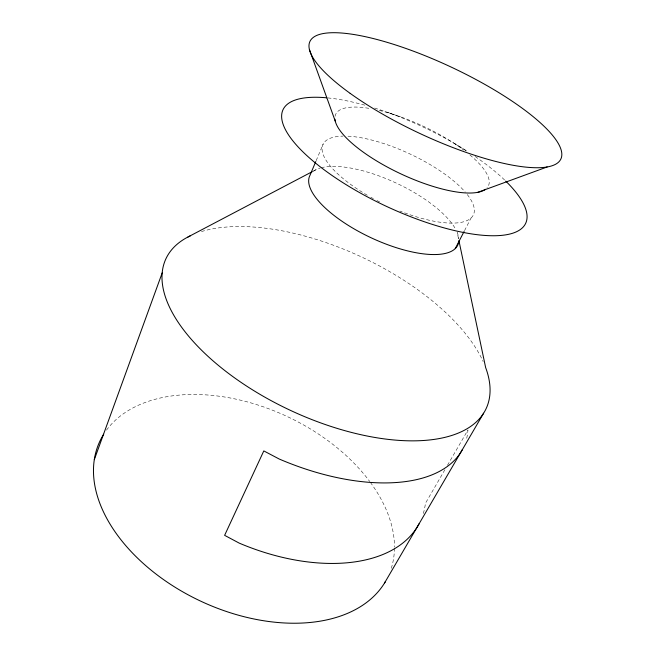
<?xml version="1.0" encoding="UTF-8"?>
<svg xmlns="http://www.w3.org/2000/svg" width="656" height="656" viewBox="0 0 656 656"><rect width="100%" height="100%" fill="white"/><g stroke="black" fill="none" stroke-linecap="round" stroke-linejoin="round"><path stroke-width="0.49" stroke-dasharray="3.28 2.46" d="M316.176 160.622L323.195 143.984M464.538 230.625L471.041 218.046M444.891 469.737L425.432 503.3A164.968 96.842 25.1 0 1 422.751 515.247M447.449 465.325L467.941 430A172.717 89.036 25.1 0 1 466.211 440.143M313.265 171.134L315.971 169.715M388.295 112.643L400.57 116.842M454.592 143.648L466.58 150.995M458.47 238.538L457.207 232.536A81.721 30.094 25.1 0 1 458.798 238.735M467.252 194.545A83.058 28.208 25.1 0 1 399.898 211.043M379.644 201.941A83.058 28.208 25.1 0 1 376.938 200.547M373.395 198.661A83.058 28.208 25.1 0 1 370.788 197.226M367.27 195.217A83.058 28.208 25.1 0 1 343.022 136.112M347.983 136.186A83.058 28.208 25.1 0 1 465.268 192.134M106.477 430.164A159.187 101.942 25.1 0 1 231.757 398.282A159.187 101.942 25.1 0 1 369.763 481.537M370.369 482.357A159.187 101.942 25.1 0 1 394.477 547.096M394.469 548.113A159.187 101.942 25.1 0 1 391.156 568.695M335.036 116.333A84.329 26.322 25.1 0 1 370.419 108.584M379.307 110.438A84.329 26.322 25.1 0 1 463.776 150.101M469.876 154.923A84.329 26.322 25.1 0 1 486.924 188.026M313.453 171.306A81.721 30.094 25.1 0 1 320.194 168.034M321.145 167.764A81.721 30.094 25.1 0 1 394.625 182.343A81.721 30.094 25.1 0 1 455.625 229.223M201.482 231.56A176.759 84.534 25.1 0 1 359.964 256.242A176.759 84.534 25.1 0 1 483.128 361.522M327.82 97.908A133.972 43.698 25.1 0 1 365.9 105.477M374.592 108.051A133.972 43.698 25.1 0 1 466.769 150.97M475.133 156.489A133.972 43.698 25.1 0 1 505.03 180.416"/><path stroke-width="0.98" d="M94.3 459.643L162.18 272.945M315.79 161.54L309.944 175.406A81.721 30.094 25.1 0 0 375.002 239.547A81.721 30.094 25.1 0 0 458.765 241.547M455.256 248.599L464.071 231.527M384.449 583.168L483.611 413.206M187.952 237.013L312.371 171.61M477.83 192.323L547.145 166.968M309.37 49.38L335.282 121.212M458.897 240.539L485.653 367.606A176.759 84.534 25.1 0 1 296.233 413.018A176.759 84.534 25.1 0 1 190.453 235.766M385.482 581.454A159.187 101.942 25.1 0 1 191.085 596.394A159.187 101.942 25.1 0 1 103.697 434.231M462.365 449.631A172.717 89.036 25.1 0 1 279.235 459.028L263.802 450.91L224.623 535.337L239.235 543.127A164.968 96.842 25.1 0 0 419.11 523.718M505.743 181.105A133.972 43.698 25.1 0 1 476.371 234.586A133.972 43.698 25.1 0 1 307.082 155.8A133.972 43.698 25.1 0 1 326.762 97.81M485.506 189.281A84.329 26.322 25.1 0 1 401.439 174.143A84.329 26.322 25.1 0 1 334.929 119.162M350.156 93.357A138.555 36.703 25.1 0 0 558.887 161.819A138.555 36.703 25.1 0 0 397.151 45.477A138.555 36.703 25.1 0 0 350.156 93.357"/></g></svg>
